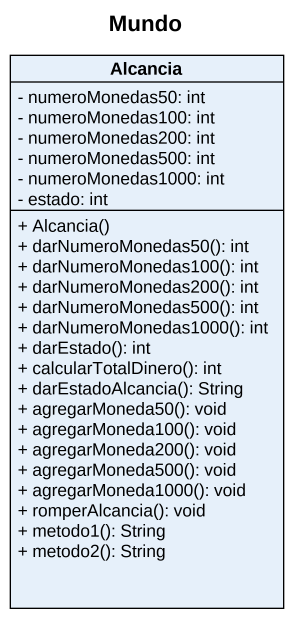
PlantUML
@startuml
title Mundo
hide circle
hide empty members
skinparam classAttributeIconSize 0
class Alcancia {
  - numeroMonedas50: int
  - numeroMonedas100: int
  - numeroMonedas200: int
  - numeroMonedas500: int
  - numeroMonedas1000: int
  - estado: int
  + Alcancia()
  + darNumeroMonedas50(): int
  + darNumeroMonedas100(): int
  + darNumeroMonedas200(): int
  + darNumeroMonedas500(): int
  + darNumeroMonedas1000(): int
  + darEstado(): int
  + calcularTotalDinero(): int
  + darEstadoAlcancia(): String
  + agregarMoneda50(): void
  + agregarMoneda100(): void
  + agregarMoneda200(): void
  + agregarMoneda500(): void
  + agregarMoneda1000(): void
  + romperAlcancia(): void
  + metodo1(): String
  + metodo2(): String
}
@enduml
